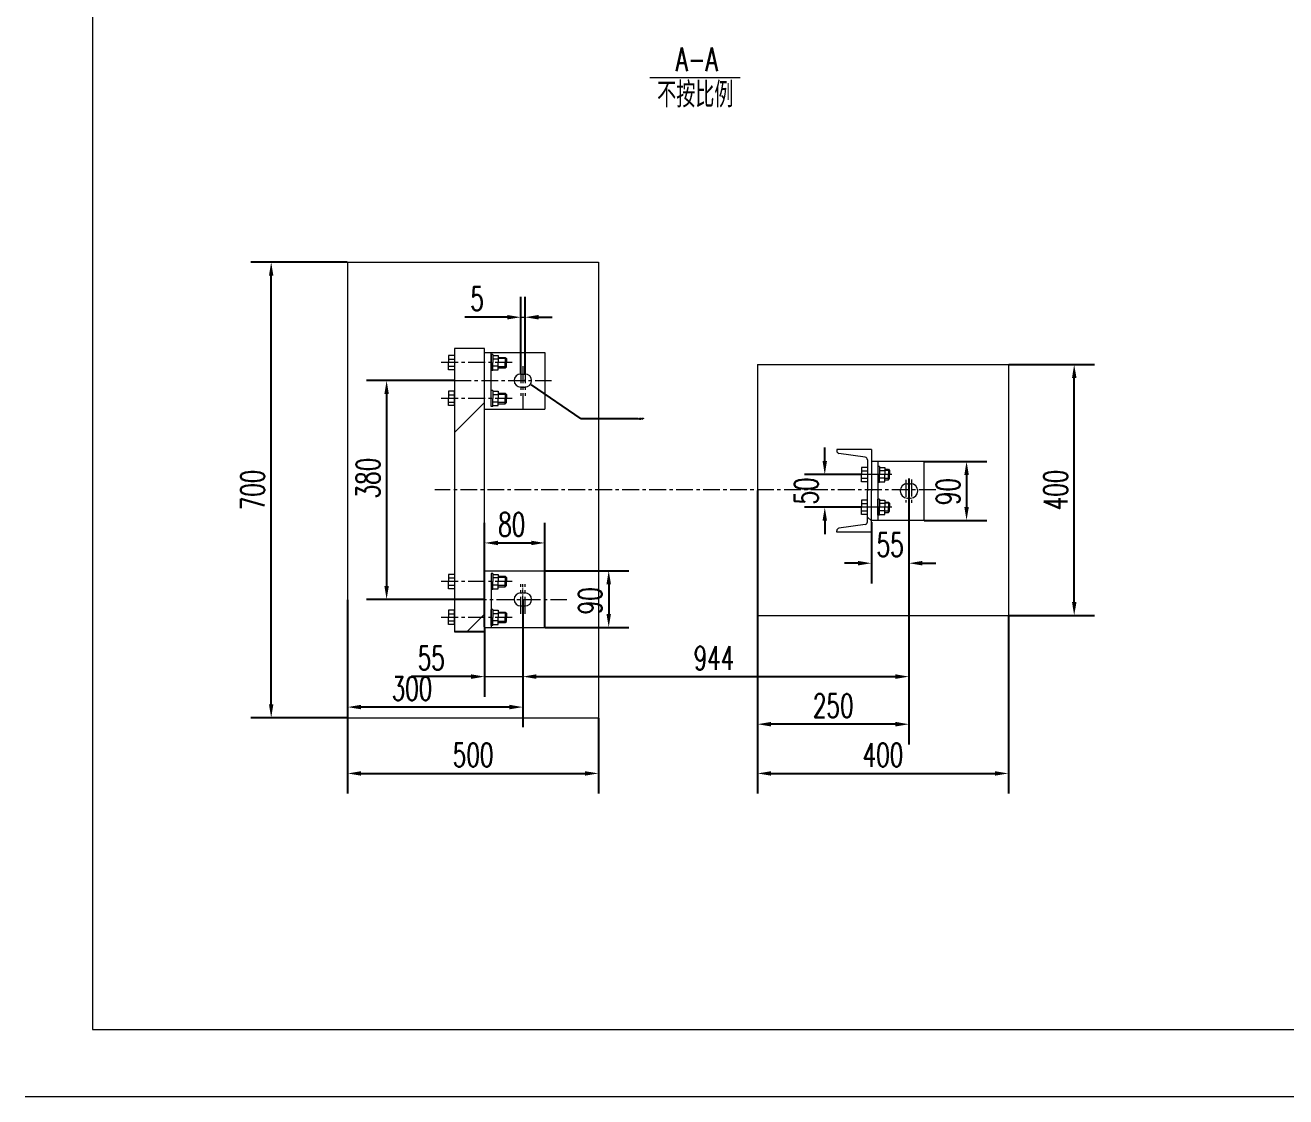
# Model space of a CAD drawing. Header units: millimetres. Extents: x 3251 to 3845, y 1091 to 1511.
# Drawn here: x 3250.9 to 3437.9, y 1090.8 to 1249.8 of the extents above; entities that cross this region are included whole.
import ezdxf

# ---------------------------------------------------------------- set-up
doc = ezdxf.new("R2010")
doc.units = ezdxf.units.MM
doc.linetypes.add('CENTER', pattern=[2, 1.25, -0.25, 0.25, -0.25])
doc.linetypes.add('CENTERX2', pattern=[4, 2.5, -0.5, 0.5, -0.5])
doc.layers.get('DEFPOINTS').update_dxf_attribs({"lineweight": 18})
for name, color, linetype, lineweight, true_color in [('1', 1, 'Continuous', 18, 0xff0000), ('2', 2, 'Continuous', 18, 0xffff00), ('3', 3, 'CENTERX2', 18, 0x00ff00)]:
    doc.layers.add(name, color=color, linetype=linetype, lineweight=lineweight, true_color=true_color)
doc.styles.add('HZ', font='txt.shx', dxfattribs={"width": 0.67, "bigfont": 'hztxt.shx'})
doc.styles.get("Standard").update_dxf_attribs({"font": 'arial.ttf'})
doc.styles.add('ZH', font='txt.shx', dxfattribs={"width": 0.75, "bigfont": 'hztxt.shx'})
doc.dimstyles.new('ISO-25', dxfattribs={"dimtxt": 2.5, "dimasz": 2.5, "dimexe": 1.25, "dimexo": 0.625, "dimtad": 1, "dimtxsty": 'Standard', "dimcen": 2.5, "dimadec": 0, "dimazin": 0, "dimtfac": 1, "dimtmove": 0, "dimatfit": 3, "dimfxl": 0, "dimarcsym": 0})
doc.dimstyles.get("Standard").update_dxf_attribs({"dimtxt": 0.18, "dimasz": 0.18, "dimexe": 0.18, "dimexo": 0.0625, "dimgap": 0.09, "dimtad": 0, "dimtih": 1, "dimtoh": 1, "dimdec": 4, "dimzin": 0, "dimdsep": 46, "dimtxsty": 'Standard', "dimcen": 0.09, "dimadec": 0, "dimazin": 0, "dimtfac": 1, "dimtdec": 4, "dimtofl": 0, "dimtmove": 0, "dimatfit": 3, "dimfxl": 0, "dimtolj": 1, "dimtzin": 0, "dimarcsym": 0})

# ---------------------------------------------------------------- blocks, each defined once
blk = doc.blocks.new('*D34')
at = {"layer": '2', "color": 0, "lineweight": -2, "ltscale": 0.5, "transparency": 16777216}
for p, q in [((3359.57, 1180.76), (3359.57, 1143.08)), ((3382.04, 1180.76), (3382.04, 1143.08)), ((3380.04, 1146.08), (3361.57, 1146.08))]:
    blk.add_line(p, q, dxfattribs=at)
at = {"layer": '2', "color": 0, "ltscale": 0.5, "transparency": 16777216}
for points in [[(3361.57, 1146.42), (3361.57, 1145.75), (3359.57, 1146.08)], [(3380.04, 1146.42), (3380.04, 1145.75), (3382.04, 1146.08)]]:
    blk.add_solid(points, dxfattribs=at)
at = {"layer": 'DEFPOINTS', "color": 0, "ltscale": 0.5, "transparency": 16777216}
for p in [(3359.57, 1180.82), (3382.04, 1180.82), (3359.57, 1146.08)]:
    blk.add_point(p, dxfattribs=at)
at = {"layer": '2', "color": 0, "ltscale": 0.5, "transparency": 16777216, "insert": (3370.8, 1148.83), "char_height": 3.5, "attachment_point": 5, "style": 'HZ'}
blk.add_mtext('\\A1;250', dxfattribs=at)
blk = doc.blocks.new('*D35')
at = {"layer": '2', "color": 0, "lineweight": -2, "ltscale": 0.5, "transparency": 16777216}
for p, q in [((3396.85, 1199.43), (3409.55, 1199.43)), ((3406.55, 1164.21), (3406.55, 1197.43)), ((3396.85, 1162.21), (3409.55, 1162.21))]:
    blk.add_line(p, q, dxfattribs=at)
at = {"layer": '2', "color": 0, "ltscale": 0.5, "transparency": 16777216}
for points in [[(3406.22, 1197.43), (3406.89, 1197.43), (3406.55, 1199.43)], [(3406.22, 1164.21), (3406.89, 1164.21), (3406.55, 1162.21)]]:
    blk.add_solid(points, dxfattribs=at)
at = {"layer": 'DEFPOINTS', "color": 0, "ltscale": 0.5, "transparency": 16777216}
for p in [(3396.79, 1199.43), (3406.55, 1199.43), (3396.79, 1162.21)]:
    blk.add_point(p, dxfattribs=at)
at = {"layer": '2', "color": 0, "ltscale": 0.5, "transparency": 16777216, "insert": (3403.8, 1180.82), "char_height": 3.5, "attachment_point": 5, "rotation": 90, "style": 'HZ'}
blk.add_mtext('\\A1;400', dxfattribs=at)
blk = doc.blocks.new('*D36')
at = {"layer": '2', "color": 0, "lineweight": -2, "ltscale": 0.5, "transparency": 16777216}
for p, q in [((3359.57, 1162.15), (3359.57, 1135.78)), ((3396.79, 1162.15), (3396.79, 1135.78)), ((3361.57, 1138.78), (3394.79, 1138.78))]:
    blk.add_line(p, q, dxfattribs=at)
at = {"layer": '2', "color": 0, "ltscale": 0.5, "transparency": 16777216}
for points in [[(3361.57, 1139.11), (3361.57, 1138.45), (3359.57, 1138.78)], [(3394.79, 1139.11), (3394.79, 1138.45), (3396.79, 1138.78)]]:
    blk.add_solid(points, dxfattribs=at)
at = {"layer": 'DEFPOINTS', "color": 0, "ltscale": 0.5, "transparency": 16777216}
for p in [(3359.57, 1162.21), (3396.79, 1162.21), (3396.79, 1138.78)]:
    blk.add_point(p, dxfattribs=at)
at = {"layer": '2', "color": 0, "ltscale": 0.5, "transparency": 16777216, "insert": (3378.18, 1141.53), "char_height": 3.5, "attachment_point": 5, "style": 'HZ'}
blk.add_mtext('\\A1;400', dxfattribs=at)
blk = doc.blocks.new('*D37')
at = {"layer": '2', "color": 0, "lineweight": -2, "ltscale": 0.5, "transparency": 16777216}
for p, q in [((3298.77, 1146.98), (3298.77, 1135.78)), ((3335.99, 1146.98), (3335.99, 1135.78)), ((3300.77, 1138.78), (3333.99, 1138.78))]:
    blk.add_line(p, q, dxfattribs=at)
at = {"layer": '2', "color": 0, "ltscale": 0.5, "transparency": 16777216}
for points in [[(3300.77, 1139.11), (3300.77, 1138.45), (3298.77, 1138.78)], [(3333.99, 1139.11), (3333.99, 1138.45), (3335.99, 1138.78)]]:
    blk.add_solid(points, dxfattribs=at)
at = {"layer": 'DEFPOINTS', "color": 0, "ltscale": 0.5, "transparency": 16777216}
for p in [(3298.77, 1147.04), (3335.99, 1147.04), (3335.99, 1138.78)]:
    blk.add_point(p, dxfattribs=at)
at = {"layer": '2', "color": 0, "ltscale": 0.5, "transparency": 16777216, "insert": (3317.38, 1141.53), "char_height": 3.5, "attachment_point": 5, "style": 'HZ'}
blk.add_mtext('\\A1;500', dxfattribs=at)
blk = doc.blocks.new('*D32')
at = {"layer": '2', "color": 0, "lineweight": -2, "ltscale": 0.5, "transparency": 16777216}
for p, q in [((3298.71, 1214.6), (3284.43, 1214.6)), ((3287.43, 1149.04), (3287.43, 1212.6)), ((3298.71, 1147.04), (3284.43, 1147.04))]:
    blk.add_line(p, q, dxfattribs=at)
at = {"layer": '2', "color": 0, "ltscale": 0.5, "transparency": 16777216}
for points in [[(3287.1, 1212.6), (3287.76, 1212.6), (3287.43, 1214.6)], [(3287.1, 1149.04), (3287.76, 1149.04), (3287.43, 1147.04)]]:
    blk.add_solid(points, dxfattribs=at)
at = {"layer": 'DEFPOINTS', "color": 0, "ltscale": 0.5, "transparency": 16777216}
for p in [(3287.43, 1214.6), (3298.77, 1214.6), (3298.77, 1147.04)]:
    blk.add_point(p, dxfattribs=at)
at = {"layer": '2', "color": 0, "ltscale": 0.5, "transparency": 16777216, "insert": (3284.68, 1180.82), "char_height": 3.5, "attachment_point": 5, "rotation": 90, "style": 'HZ'}
blk.add_mtext('\\A1;700', dxfattribs=at)
blk = doc.blocks.new('*D33')
at = {"layer": '2', "color": 0, "lineweight": -2, "ltscale": 0.5, "transparency": 16777216}
for p, q in [((3298.77, 1164.53), (3298.77, 1145.62)), ((3324.76, 1164.53), (3324.76, 1145.62)), ((3322.76, 1148.62), (3300.77, 1148.62))]:
    blk.add_line(p, q, dxfattribs=at)
at = {"layer": '2', "color": 0, "ltscale": 0.5, "transparency": 16777216}
for points in [[(3300.77, 1148.96), (3300.77, 1148.29), (3298.77, 1148.62)], [(3322.76, 1148.96), (3322.76, 1148.29), (3324.76, 1148.62)]]:
    blk.add_solid(points, dxfattribs=at)
at = {"layer": 'DEFPOINTS', "color": 0, "ltscale": 0.5, "transparency": 16777216}
for p in [(3298.77, 1164.59), (3324.76, 1164.59), (3298.77, 1148.62)]:
    blk.add_point(p, dxfattribs=at)
at = {"layer": '2', "color": 0, "ltscale": 0.5, "transparency": 16777216, "insert": (3308.32, 1151.37), "char_height": 3.5, "attachment_point": 5, "style": 'HZ'}
blk.add_mtext('\\A1;300', dxfattribs=at)
blk = doc.blocks.new('*D54')
at = {"layer": '2', "color": 0, "lineweight": -2, "ltscale": 0.5, "transparency": 16777216}
for p, q in [((3382.04, 1176.26), (3382.04, 1166.96)), ((3376.46, 1176.06), (3376.46, 1166.96)), ((3374.46, 1169.96), (3372.46, 1169.96)), ((3384.04, 1169.96), (3386.04, 1169.96))]:
    blk.add_line(p, q, dxfattribs=at)
at = {"layer": '2', "color": 0, "ltscale": 0.5, "transparency": 16777216}
for points in [[(3374.46, 1170.3), (3374.46, 1169.63), (3376.46, 1169.96)], [(3384.04, 1170.3), (3384.04, 1169.63), (3382.04, 1169.96)]]:
    blk.add_solid(points, dxfattribs=at)
at = {"layer": 'DEFPOINTS', "color": 0, "ltscale": 0.5, "transparency": 16777216}
for p in [(3382.04, 1176.32), (3376.46, 1176.12), (3382.04, 1169.96)]:
    blk.add_point(p, dxfattribs=at)
at = {"layer": '2', "color": 0, "ltscale": 0.5, "transparency": 16777216, "insert": (3379.25, 1172.71), "char_height": 3.5, "attachment_point": 5, "style": 'HZ'}
blk.add_mtext('\\A1;55', dxfattribs=at)
blk = doc.blocks.new('*D38')
at = {"layer": '2', "color": 0, "lineweight": -2, "ltscale": 0.5, "transparency": 16777216}
for p, q in [((3384.29, 1185.05), (3393.58, 1185.05)), ((3390.58, 1183.05), (3390.58, 1178.32)), ((3384.29, 1176.32), (3393.58, 1176.32))]:
    blk.add_line(p, q, dxfattribs=at)
at = {"layer": '2', "color": 0, "ltscale": 0.5, "transparency": 16777216}
for points in [[(3390.25, 1183.05), (3390.92, 1183.05), (3390.58, 1185.05)], [(3390.25, 1178.32), (3390.92, 1178.32), (3390.58, 1176.32)]]:
    blk.add_solid(points, dxfattribs=at)
at = {"layer": 'DEFPOINTS', "color": 0, "ltscale": 0.5, "transparency": 16777216}
for p in [(3384.22, 1185.05), (3384.22, 1176.32), (3390.58, 1176.32)]:
    blk.add_point(p, dxfattribs=at)
at = {"layer": '2', "color": 0, "ltscale": 0.5, "transparency": 16777216, "insert": (3387.83, 1180.59), "char_height": 3.5, "attachment_point": 5, "rotation": 90, "style": 'HZ'}
blk.add_mtext('\\A1;90', dxfattribs=at)
blk = doc.blocks.new('*D39')
at = {"layer": '2', "color": 0, "lineweight": -2, "ltscale": 0.5, "transparency": 16777216}
for p, q in [((3319.09, 1160.51), (3319.09, 1175.97)), ((3328, 1160.51), (3328, 1175.97)), ((3321.09, 1172.97), (3326, 1172.97))]:
    blk.add_line(p, q, dxfattribs=at)
at = {"layer": '2', "color": 0, "ltscale": 0.5, "transparency": 16777216}
for points in [[(3321.09, 1173.3), (3321.09, 1172.63), (3319.09, 1172.97)], [(3326, 1173.3), (3326, 1172.63), (3328, 1172.97)]]:
    blk.add_solid(points, dxfattribs=at)
at = {"layer": 'DEFPOINTS', "color": 0, "ltscale": 0.5, "transparency": 16777216}
for p in [(3328, 1172.97), (3319.09, 1160.45), (3328, 1160.45)]:
    blk.add_point(p, dxfattribs=at)
at = {"layer": '2', "color": 0, "ltscale": 0.5, "transparency": 16777216, "insert": (3323.11, 1175.72), "char_height": 3.5, "attachment_point": 5, "style": 'HZ'}
blk.add_mtext('\\A1;80', dxfattribs=at)
blk = doc.blocks.new('*D40')
at = {"layer": '2', "color": 0, "lineweight": -2, "ltscale": 0.5, "transparency": 16777216}
for p, q in [((3325, 1197.05), (3325.18, 1197.05)), ((3325.09, 1196.96), (3325.09, 1197.14)), ((3333.39, 1191.4), (3326.04, 1196.41)), ((3341.71, 1191.4), (3333.39, 1191.4))]:
    blk.add_line(p, q, dxfattribs=at)
at = {"layer": '2', "color": 0, "ltscale": 0.5, "transparency": 16777216}
blk.add_solid([(3326.05, 1196.43), (3326.02, 1196.38), (3325.89, 1196.51)], dxfattribs=at)
at = {"layer": 'DEFPOINTS', "color": 0, "ltscale": 0.5, "transparency": 16777216}
for p in [(3325.09, 1197.05), (3325.89, 1196.51)]:
    blk.add_point(p, dxfattribs=at)
at = {"layer": '2', "color": 0, "ltscale": 0.5, "transparency": 16777216, "insert": (3342.21, 1191.4), "char_height": 0.18, "attachment_point": 5, "style": 'HZ'}
blk.add_mtext('\\A1;3-22X27', dxfattribs=at)
blk = doc.blocks.new('*D41')
at = {"layer": '2', "color": 0, "lineweight": -2, "ltscale": 0.5, "transparency": 16777216}
for p, q in [((3324.44, 1198.09), (3324.44, 1209.45)), ((3325.09, 1198.09), (3325.09, 1209.45)), ((3322.44, 1206.45), (3316.18, 1206.45)), ((3327.09, 1206.45), (3329.09, 1206.45))]:
    blk.add_line(p, q, dxfattribs=at)
at = {"layer": '2', "color": 0, "ltscale": 0.5, "transparency": 16777216}
for points in [[(3322.44, 1206.78), (3322.44, 1206.11), (3324.44, 1206.45)], [(3327.09, 1206.78), (3327.09, 1206.11), (3325.09, 1206.45)]]:
    blk.add_solid(points, dxfattribs=at)
at = {"layer": 'DEFPOINTS', "color": 0, "ltscale": 0.5, "transparency": 16777216}
for p in [(3325.09, 1206.45), (3324.44, 1198.02), (3325.09, 1198.02)]:
    blk.add_point(p, dxfattribs=at)
at = {"layer": '2', "color": 0, "ltscale": 0.5, "transparency": 16777216, "insert": (3317.97, 1209.2), "char_height": 3.5, "attachment_point": 5, "style": 'HZ'}
blk.add_mtext('\\A1;5', dxfattribs=at)
blk = doc.blocks.new('*D42')
at = {"layer": '2', "color": 0, "lineweight": -2, "ltscale": 0.5, "transparency": 16777216}
for p, q in [((3319.09, 1160.36), (3319.09, 1150.14)), ((3324.76, 1160.29), (3324.76, 1150.14)), ((3317.09, 1153.14), (3308.22, 1153.14)), ((3326.76, 1153.14), (3328.76, 1153.14))]:
    blk.add_line(p, q, dxfattribs=at)
at = {"layer": '2', "color": 0, "ltscale": 0.5, "transparency": 16777216}
for points in [[(3317.09, 1153.48), (3317.09, 1152.81), (3319.09, 1153.14)], [(3326.76, 1153.48), (3326.76, 1152.81), (3324.76, 1153.14)]]:
    blk.add_solid(points, dxfattribs=at)
at = {"layer": 'DEFPOINTS', "color": 0, "ltscale": 0.5, "transparency": 16777216}
for p in [(3319.09, 1160.42), (3324.76, 1160.36), (3319.09, 1153.14)]:
    blk.add_point(p, dxfattribs=at)
at = {"layer": '2', "color": 0, "ltscale": 0.5, "transparency": 16777216, "insert": (3311.17, 1155.89), "char_height": 3.5, "attachment_point": 5, "style": 'HZ'}
blk.add_mtext('\\A1;55', dxfattribs=at)
blk = doc.blocks.new('*D43')
at = {"layer": '2', "color": 0, "lineweight": -2, "ltscale": 0.5, "transparency": 16777216}
for p, q in [((3382.04, 1182.54), (3382.04, 1150.14)), ((3324.76, 1160.38), (3324.76, 1150.14)), ((3326.76, 1153.14), (3380.04, 1153.14))]:
    blk.add_line(p, q, dxfattribs=at)
at = {"layer": '2', "color": 0, "ltscale": 0.5, "transparency": 16777216}
for points in [[(3326.76, 1153.48), (3326.76, 1152.81), (3324.76, 1153.14)], [(3380.04, 1153.48), (3380.04, 1152.81), (3382.04, 1153.14)]]:
    blk.add_solid(points, dxfattribs=at)
at = {"layer": 'DEFPOINTS', "color": 0, "ltscale": 0.5, "transparency": 16777216}
for p in [(3382.04, 1182.61), (3324.76, 1160.45), (3382.04, 1153.14)]:
    blk.add_point(p, dxfattribs=at)
at = {"layer": '2', "color": 0, "ltscale": 0.5, "transparency": 16777216, "insert": (3353.11, 1155.89), "char_height": 3.5, "attachment_point": 5, "style": 'HZ'}
blk.add_mtext('\\A1;944', dxfattribs=at)
blk = doc.blocks.new('*D44')
at = {"layer": '2', "color": 0, "lineweight": -2, "ltscale": 0.5, "transparency": 16777216}
for p, q in [((3314.54, 1197.05), (3301.55, 1197.05)), ((3304.55, 1195.05), (3304.55, 1166.59)), ((3319.02, 1164.59), (3301.55, 1164.59))]:
    blk.add_line(p, q, dxfattribs=at)
at = {"layer": '2', "color": 0, "ltscale": 0.5, "transparency": 16777216}
for points in [[(3304.22, 1195.05), (3304.88, 1195.05), (3304.55, 1197.05)], [(3304.22, 1166.59), (3304.88, 1166.59), (3304.55, 1164.59)]]:
    blk.add_solid(points, dxfattribs=at)
at = {"layer": 'DEFPOINTS', "color": 0, "ltscale": 0.5, "transparency": 16777216}
for p in [(3314.61, 1197.05), (3304.55, 1164.59), (3319.09, 1164.59)]:
    blk.add_point(p, dxfattribs=at)
at = {"layer": '2', "color": 0, "ltscale": 0.5, "transparency": 16777216, "insert": (3301.8, 1182.58), "char_height": 3.5, "attachment_point": 5, "rotation": 90, "style": 'HZ'}
blk.add_mtext('\\A1;380', dxfattribs=at)
blk = doc.blocks.new('*D45')
at = {"layer": '2', "color": 0, "lineweight": -2, "ltscale": 0.5, "transparency": 16777216}
for p, q in [((3328.06, 1168.85), (3340.5, 1168.85)), ((3337.5, 1166.85), (3337.5, 1162.45)), ((3328.06, 1160.45), (3340.5, 1160.45))]:
    blk.add_line(p, q, dxfattribs=at)
at = {"layer": '2', "color": 0, "ltscale": 0.5, "transparency": 16777216}
for points in [[(3337.17, 1166.85), (3337.83, 1166.85), (3337.5, 1168.85)], [(3337.17, 1162.45), (3337.83, 1162.45), (3337.5, 1160.45)]]:
    blk.add_solid(points, dxfattribs=at)
at = {"layer": 'DEFPOINTS', "color": 0, "ltscale": 0.5, "transparency": 16777216}
for p in [(3328, 1168.85), (3328, 1160.45), (3337.5, 1160.45)]:
    blk.add_point(p, dxfattribs=at)
at = {"layer": '2', "color": 0, "ltscale": 0.5, "transparency": 16777216, "insert": (3334.75, 1164.38), "char_height": 3.5, "attachment_point": 5, "rotation": 90, "style": 'HZ'}
blk.add_mtext('\\A1;90', dxfattribs=at)
blk = doc.blocks.new('*D46')
at = {"layer": '2', "color": 0, "lineweight": -2, "ltscale": 0.5, "transparency": 16777216}
for p, q in [((3369.55, 1185.11), (3369.55, 1187.11)), ((3374.94, 1183.11), (3366.55, 1183.11)), ((3374.94, 1178.26), (3366.55, 1178.26)), ((3369.55, 1176.26), (3369.55, 1174.26))]:
    blk.add_line(p, q, dxfattribs=at)
at = {"layer": '2', "color": 0, "ltscale": 0.5, "transparency": 16777216}
for points in [[(3369.22, 1185.11), (3369.88, 1185.11), (3369.55, 1183.11)], [(3369.22, 1176.26), (3369.88, 1176.26), (3369.55, 1178.26)]]:
    blk.add_solid(points, dxfattribs=at)
at = {"layer": 'DEFPOINTS', "color": 0, "ltscale": 0.5, "transparency": 16777216}
for p in [(3375.01, 1183.11), (3369.55, 1178.26), (3375.01, 1178.26)]:
    blk.add_point(p, dxfattribs=at)
at = {"layer": '2', "color": 0, "ltscale": 0.5, "transparency": 16777216, "insert": (3366.8, 1180.69), "char_height": 3.5, "attachment_point": 5, "rotation": 90, "style": 'HZ'}
blk.add_mtext('\\A1;50', dxfattribs=at)

msp = doc.modelspace()

# ---------------------------------------------------------------- hatches: boundary and pattern name
at = {"layer": '2'}
h = msp.add_hatch(dxfattribs=at)
h.set_pattern_fill('ANSI31', color=256, scale=7, style=0)
h.set_pattern_definition([(45, (3128.39, 657.376), (-15.71545, 15.71545), [])])
h.paths.add_polyline_path([(3314.60622, 1180.82005), (3319.08628, 1180.82005), (3319.08628, 1194.39735), (3318.91724, 1194.39735), (3314.60622, 1194.39735), (3314.60622, 1193.32964)], flags=0)
h.paths.add_polyline_path([(3319.08628, 1194.39735), (3319.08628, 1197.05327), (3314.60622, 1197.05327), (3314.60622, 1194.39735)], flags=0)
h.paths.add_polyline_path([(3314.60622, 1199.71081), (3314.60622, 1198.6431), (3314.60622, 1197.05327), (3319.08628, 1197.05327), (3319.08628, 1199.71081)], flags=0)
h.paths.add_polyline_path([(3314.60622, 1201.82488), (3314.60622, 1199.71081), (3319.08628, 1199.71081), (3319.08628, 1201.82488)], flags=0)
h.paths.add_polyline_path([(3319.08628, 1180.82005), (3314.60622, 1180.82005), (3314.60622, 1167.24274), (3319.08628, 1167.24274)], flags=0)
h.paths.add_polyline_path([(3314.60622, 1167.24274), (3314.60622, 1166.17504), (3314.60622, 1161.92928), (3319.08628, 1161.92928), (3319.08628, 1167.24274)], flags=0)
h.paths.add_polyline_path([(3319.08628, 1159.81522), (3319.08628, 1161.92928), (3318.91724, 1161.92928), (3314.60622, 1161.92928), (3314.60622, 1160.86158), (3314.60622, 1159.81522)], flags=0)
at = {"layer": '2', "ltscale": 0.25}
h = msp.add_hatch(dxfattribs=at)
h.set_pattern_fill('ANSI31', color=256, scale=2.8, angle=270, style=0)
h.set_pattern_definition([(315, (3128.39, 657.376), (6.28618, 6.28618), [])])
edge = h.paths.add_edge_path(flags=0)
edge.add_arc((3375.49106, 1185.28964), 0.38808, 0, 81.8608454, ccw=False)
edge.add_line((3375.87914, 1185.28964), (3375.87914, 1183.1116))
edge.add_line((3375.87914, 1183.1116), (3376.46126, 1183.1116))
edge.add_line((3376.46126, 1183.1116), (3376.46126, 1186.81049))
edge.add_line((3376.46126, 1186.81049), (3371.3192, 1186.81049))
edge.add_line((3371.3192, 1186.81049), (3371.3192, 1186.61484))
edge.add_arc((3371.70728, 1186.61484), 0.38808, 180, 261.8608454)
edge.add_line((3371.65233, 1186.23067), (3375.546, 1185.67381))
h.paths.add_polyline_path([(3376.46126, 1180.6861), (3376.46126, 1183.1116), (3375.87914, 1183.1116), (3375.87914, 1182.04389), (3375.87914, 1180.6861)], flags=0)
h.paths.add_polyline_path([(3376.46126, 1178.2606), (3376.46126, 1180.6861), (3375.87914, 1180.6861), (3375.87914, 1178.2606)], flags=0)
edge = h.paths.add_edge_path(flags=0)
edge.add_line((3376.46126, 1174.56171), (3376.46126, 1178.2606))
edge.add_line((3376.46126, 1178.2606), (3375.87914, 1178.2606))
edge.add_line((3375.87914, 1178.2606), (3375.87914, 1177.19289))
edge.add_line((3375.87914, 1177.19289), (3375.87914, 1176.08256))
edge.add_arc((3375.49106, 1176.08256), 0.38808, 278.1391546, 360, ccw=False)
edge.add_line((3375.546, 1175.69839), (3371.65233, 1175.14152))
edge.add_arc((3371.70728, 1174.75735), 0.38808, 98.1391543, 179.9999997)
edge.add_line((3371.3192, 1174.75735), (3371.3192, 1174.56171))
edge.add_line((3371.3192, 1174.56171), (3376.46126, 1174.56171))

# ---------------------------------------------------------------- linework, layer by layer
at = {"layer": '1'}
for p, q in [((3260.94153, 1500.8201), (3260.94153, 1100.8201)), ((3260.94153, 1100.8201), (3819.94153, 1100.8201))]:
    msp.add_line(p, q, dxfattribs=at)
at = {"layer": '1', "lineweight": 0}
for p, q in [((3298.76865, 1214.59993), (3335.99178, 1214.59993)), ((3298.76865, 1214.59993), (3298.76865, 1147.04016)), ((3335.99178, 1214.59993), (3335.99178, 1147.04016)), ((3359.56528, 1199.43161), (3396.78841, 1199.43161)), ((3359.56528, 1199.43161), (3359.56528, 1162.20848)), ((3396.78841, 1199.43161), (3396.78841, 1162.20848)), ((3359.56528, 1162.20848), (3396.78841, 1162.20848)), ((3298.76865, 1147.04016), (3335.99178, 1147.04016))]:
    msp.add_line(p, q, dxfattribs=at)
at = {"layer": '1', "ltscale": 0.25}
for p, q in [((3314.60622, 1200.77851), (3313.73241, 1200.77851)), ((3313.73241, 1200.77851), (3313.73241, 1199.71081)), ((3319.08628, 1201.82488), (3314.60622, 1201.82488)), ((3314.60622, 1201.82488), (3314.60622, 1159.79905)), ((3314.60622, 1200.77851), (3314.60622, 1198.6431)), ((3319.08628, 1159.79905), (3319.08628, 1201.82488)), ((3319.08628, 1201.19425), (3327.99886, 1201.19425)), ((3320.05648, 1193.43265), (3320.05648, 1201.19425)), ((3320.28579, 1200.89591), (3320.05648, 1200.89591)), ((3320.05648, 1200.89591), (3320.05648, 1198.52571)), ((3320.28579, 1200.89591), (3320.28579, 1199.71081)), ((3320.28579, 1200.77851), (3321.09382, 1200.77851)), ((3321.09382, 1200.77851), (3321.09382, 1199.71081)), ((3327.99886, 1201.19425), (3327.99886, 1192.78585)), ((3313.73241, 1200.24466), (3314.60622, 1200.24466)), ((3313.73241, 1198.6431), (3313.73241, 1199.71081)), ((3313.73241, 1199.17696), (3314.60622, 1199.17696)), ((3314.60622, 1198.6431), (3313.73241, 1198.6431)), ((3321.09382, 1200.24466), (3320.28579, 1200.24466)), ((3320.28579, 1198.52571), (3320.28579, 1199.71081)), ((3321.09382, 1199.17696), (3320.28579, 1199.17696)), ((3320.28579, 1198.6431), (3321.09382, 1198.6431)), ((3321.09382, 1200.486), (3322.15207, 1200.486)), ((3321.09382, 1198.6431), (3321.09382, 1199.71081)), ((3321.09382, 1198.6431), (3321.09382, 1199.71081)), ((3321.09382, 1198.93562), (3322.15207, 1198.93562)), ((3322.15207, 1200.486), (3322.33131, 1200.31434)), ((3322.15207, 1200.486), (3322.15207, 1199.71081)), ((3322.15207, 1198.93562), (3322.15207, 1199.71081)), ((3322.15207, 1198.93562), (3322.33131, 1199.10728)), ((3322.33131, 1200.31434), (3322.33131, 1199.71081)), ((3322.33131, 1199.10728), (3322.33131, 1199.71081)), ((3320.28579, 1198.52571), (3320.05648, 1198.52571)), ((3324.44017, 1198.02428), (3325.08697, 1198.02428)), ((3314.60622, 1195.46505), (3313.73241, 1195.46505)), ((3313.73241, 1195.46505), (3313.73241, 1194.39735)), ((3313.73241, 1194.9312), (3314.60622, 1194.9312)), ((3314.60622, 1193.32964), (3314.60622, 1195.46505)), ((3320.05648, 1193.21225), (3320.05648, 1195.58245)), ((3320.28579, 1195.58245), (3320.05648, 1195.58245)), ((3320.28579, 1195.58245), (3320.28579, 1194.39735)), ((3320.28579, 1195.46505), (3321.09382, 1195.46505)), ((3321.09382, 1194.9312), (3320.28579, 1194.9312)), ((3321.09382, 1195.46505), (3321.09382, 1194.39735)), ((3321.09382, 1195.46505), (3321.09382, 1194.39735)), ((3321.09382, 1195.17254), (3322.15207, 1195.17254)), ((3322.15207, 1195.17254), (3322.15207, 1194.39735)), ((3322.15207, 1195.17254), (3322.33131, 1195.00088)), ((3322.33131, 1195.00088), (3322.33131, 1194.39735)), ((3324.44017, 1196.08388), (3325.08697, 1196.08388)), ((3313.73241, 1193.32964), (3313.73241, 1194.39735)), ((3313.73241, 1193.8635), (3314.60622, 1193.8635)), ((3314.60622, 1193.32964), (3313.73241, 1193.32964)), ((3320.28579, 1193.21225), (3320.05648, 1193.21225)), ((3320.28579, 1193.21225), (3320.28579, 1194.39735)), ((3321.09382, 1193.8635), (3320.28579, 1193.8635)), ((3320.28579, 1193.32964), (3321.09382, 1193.32964)), ((3321.09382, 1193.32964), (3321.09382, 1194.39735)), ((3321.09382, 1193.62216), (3322.15207, 1193.62216)), ((3322.15207, 1193.62216), (3322.15207, 1194.39735)), ((3322.15207, 1193.62216), (3322.33131, 1193.79382)), ((3322.33131, 1193.79382), (3322.33131, 1194.39735)), ((3319.08628, 1192.78585), (3327.99886, 1192.78585)), ((3376.46126, 1186.81049), (3371.3192, 1186.81049)), ((3371.3192, 1186.81049), (3371.3192, 1186.61484)), ((3375.546, 1185.67381), (3371.65233, 1186.23067)), ((3376.46126, 1186.81049), (3376.46126, 1180.6861)), ((3375.00533, 1184.1793), (3375.00533, 1183.1116)), ((3375.87914, 1184.1793), (3375.00533, 1184.1793)), ((3375.87914, 1185.28964), (3375.87914, 1180.6861)), ((3375.87914, 1184.1793), (3375.87914, 1182.04389)), ((3384.22286, 1185.052), (3376.46126, 1185.052)), ((3377.43146, 1185.052), (3377.43146, 1176.3202)), ((3377.43146, 1184.2967), (3377.43146, 1181.9265)), ((3377.66076, 1184.2967), (3377.43146, 1184.2967)), ((3377.66076, 1184.2967), (3377.66076, 1183.1116)), ((3377.66076, 1184.1793), (3378.4688, 1184.1793)), ((3378.4688, 1184.1793), (3378.4688, 1183.1116)), ((3378.4688, 1183.88679), (3378.99396, 1183.88679)), ((3378.99396, 1183.88679), (3378.99396, 1183.1116)), ((3378.99396, 1183.88679), (3379.17321, 1183.71513)), ((3379.17321, 1183.71513), (3379.17321, 1183.1116)), ((3384.22286, 1185.052), (3384.22286, 1176.3202)), ((3375.00533, 1183.64545), (3375.87914, 1183.64545)), ((3375.00533, 1182.04389), (3375.00533, 1183.1116)), ((3375.00533, 1182.57775), (3375.87914, 1182.57775)), ((3375.87914, 1182.04389), (3375.00533, 1182.04389)), ((3377.66076, 1181.9265), (3377.43146, 1181.9265)), ((3378.4688, 1183.64545), (3377.66076, 1183.64545)), ((3377.66076, 1181.9265), (3377.66076, 1183.1116)), ((3378.4688, 1182.57775), (3377.66076, 1182.57775)), ((3377.66076, 1182.04389), (3378.4688, 1182.04389)), ((3378.4688, 1182.04389), (3378.4688, 1183.1116)), ((3378.4688, 1182.04389), (3378.4688, 1183.1116)), ((3378.4688, 1182.33641), (3378.99396, 1182.33641)), ((3378.99396, 1182.33641), (3378.99396, 1183.1116)), ((3378.99396, 1182.33641), (3379.17321, 1182.50807)), ((3379.17321, 1182.50807), (3379.17321, 1183.1116)), ((3375.87914, 1176.08256), (3375.87914, 1180.6861)), ((3376.46126, 1174.56171), (3376.46126, 1180.6861)), ((3375.00533, 1179.3283), (3375.00533, 1178.2606)), ((3375.87914, 1179.3283), (3375.00533, 1179.3283)), ((3375.00533, 1178.79445), (3375.87914, 1178.79445)), ((3375.00533, 1177.19289), (3375.00533, 1178.2606)), ((3375.87914, 1177.19289), (3375.87914, 1179.3283)), ((3377.43146, 1177.0755), (3377.43146, 1179.4457)), ((3377.66076, 1179.4457), (3377.43146, 1179.4457)), ((3377.66076, 1179.4457), (3377.66076, 1178.2606)), ((3377.66076, 1179.3283), (3378.4688, 1179.3283)), ((3378.4688, 1178.79445), (3377.66076, 1178.79445)), ((3377.66076, 1177.0755), (3377.66076, 1178.2606)), ((3378.4688, 1179.3283), (3378.4688, 1178.2606)), ((3378.4688, 1179.3283), (3378.4688, 1178.2606)), ((3378.4688, 1179.03579), (3378.99396, 1179.03579)), ((3378.4688, 1177.19289), (3378.4688, 1178.2606)), ((3378.99396, 1179.03579), (3378.99396, 1178.2606)), ((3378.99396, 1179.03579), (3379.17321, 1178.86413)), ((3378.99396, 1177.48541), (3378.99396, 1178.2606)), ((3379.17321, 1178.86413), (3379.17321, 1178.2606)), ((3379.17321, 1177.65707), (3379.17321, 1178.2606)), ((3375.00533, 1177.72675), (3375.87914, 1177.72675)), ((3375.87914, 1177.19289), (3375.00533, 1177.19289)), ((3384.22286, 1176.3202), (3376.46126, 1176.3202)), ((3377.66076, 1177.0755), (3377.43146, 1177.0755)), ((3378.4688, 1177.72675), (3377.66076, 1177.72675)), ((3377.66076, 1177.19289), (3378.4688, 1177.19289)), ((3378.4688, 1177.48541), (3378.99396, 1177.48541)), ((3378.99396, 1177.48541), (3379.17321, 1177.65707)), ((3371.3192, 1174.56171), (3371.3192, 1174.75735)), ((3376.46126, 1174.56171), (3371.3192, 1174.56171)), ((3375.546, 1175.69839), (3371.65233, 1175.14152)), ((3319.08628, 1168.85425), (3327.99886, 1168.85425)), ((3327.99886, 1160.44585), (3327.99886, 1168.85425)), ((3313.73241, 1168.31045), (3313.73241, 1167.24274)), ((3314.60622, 1168.31045), (3313.73241, 1168.31045)), ((3313.73241, 1167.7766), (3314.60622, 1167.7766)), ((3313.73241, 1166.17504), (3313.73241, 1167.24274)), ((3314.60622, 1168.31045), (3314.60622, 1166.17504)), ((3320.28579, 1168.42784), (3320.05648, 1168.42784)), ((3320.05648, 1168.42784), (3320.05648, 1166.05764)), ((3320.05648, 1168.20745), (3320.05648, 1160.44585)), ((3320.28579, 1168.42784), (3320.28579, 1167.24274)), ((3320.28579, 1168.31045), (3321.09382, 1168.31045)), ((3321.09382, 1167.7766), (3320.28579, 1167.7766)), ((3320.28579, 1166.05764), (3320.28579, 1167.24274)), ((3321.09382, 1168.31045), (3321.09382, 1167.24274)), ((3321.09382, 1168.01793), (3322.15207, 1168.01793)), ((3321.09382, 1166.17504), (3321.09382, 1167.24274)), ((3321.09382, 1166.17504), (3321.09382, 1167.24274)), ((3322.15207, 1168.01793), (3322.33131, 1167.84627)), ((3322.15207, 1168.01793), (3322.15207, 1167.24274)), ((3322.15207, 1166.46755), (3322.15207, 1167.24274)), ((3322.33131, 1167.84627), (3322.33131, 1167.24274)), ((3322.33131, 1166.63921), (3322.33131, 1167.24274)), ((3313.73241, 1166.70889), (3314.60622, 1166.70889)), ((3314.60622, 1166.17504), (3313.73241, 1166.17504)), ((3320.28579, 1166.05764), (3320.05648, 1166.05764)), ((3321.09382, 1166.70889), (3320.28579, 1166.70889)), ((3320.28579, 1166.17504), (3321.09382, 1166.17504)), ((3321.09382, 1166.46755), (3322.15207, 1166.46755)), ((3322.15207, 1166.46755), (3322.33131, 1166.63921)), ((3324.44017, 1165.55621), (3325.08697, 1165.55621)), ((3320.05648, 1160.74418), (3320.05648, 1163.11438)), ((3320.28579, 1163.11438), (3320.05648, 1163.11438)), ((3320.28579, 1163.11438), (3320.28579, 1161.92928)), ((3324.44017, 1163.61581), (3325.08697, 1163.61581)), ((3313.73241, 1162.99699), (3313.73241, 1161.92928)), ((3314.60622, 1162.99699), (3313.73241, 1162.99699)), ((3313.73241, 1162.46313), (3314.60622, 1162.46313)), ((3313.73241, 1160.86158), (3313.73241, 1161.92928)), ((3313.73241, 1161.39543), (3314.60622, 1161.39543)), ((3314.60622, 1160.86158), (3314.60622, 1162.99699)), ((3320.28579, 1162.99699), (3321.09382, 1162.99699)), ((3321.09382, 1162.46313), (3320.28579, 1162.46313)), ((3320.28579, 1160.74418), (3320.28579, 1161.92928)), ((3321.09382, 1161.39543), (3320.28579, 1161.39543)), ((3321.09382, 1162.99699), (3321.09382, 1161.92928)), ((3321.09382, 1162.99699), (3321.09382, 1161.92928)), ((3321.09382, 1162.70447), (3322.15207, 1162.70447)), ((3321.09382, 1160.86158), (3321.09382, 1161.92928)), ((3322.15207, 1162.70447), (3322.15207, 1161.92928)), ((3322.15207, 1162.70447), (3322.33131, 1162.53281)), ((3322.15207, 1161.15409), (3322.15207, 1161.92928)), ((3322.15207, 1161.15409), (3322.33131, 1161.32575)), ((3322.33131, 1162.53281), (3322.33131, 1161.92928)), ((3322.33131, 1161.32575), (3322.33131, 1161.92928)), ((3314.60622, 1160.86158), (3313.73241, 1160.86158)), ((3319.08628, 1159.81522), (3314.60622, 1159.81522)), ((3314.60622, 1159.79905), (3319.08628, 1159.79905)), ((3319.08628, 1160.44585), (3327.99886, 1160.44585)), ((3320.28579, 1160.74418), (3320.05648, 1160.74418)), ((3320.28579, 1160.86158), (3321.09382, 1160.86158)), ((3321.09382, 1161.15409), (3322.15207, 1161.15409))]:
    msp.add_line(p, q, dxfattribs=at)
at = {"layer": '1', "ltscale": 200}
for p, q in [((3381.79736, 1181.75332), (3382.28246, 1181.75332)), ((3381.79736, 1179.61888), (3382.28246, 1179.61888))]:
    msp.add_line(p, q, dxfattribs=at)
at = {"layer": '1', "ltscale": 0.25}
for centre, radius, start, end in [((3324.44017, 1197.05408), 0.9702, 90, 270), ((3325.08697, 1197.05408), 0.9702, 270, 90), ((3371.70728, 1186.61484), 0.38808, 180, 261.8608461), ((3375.49106, 1185.28964), 0.38808, 0, 81.8608461), ((3371.70728, 1174.75735), 0.38808, 98.1391539, 180), ((3375.49106, 1176.08256), 0.38808, 278.1391539, 360), ((3324.44017, 1164.58601), 0.9702, 90, 270), ((3325.08697, 1164.58601), 0.9702, 270, 90)]:
    msp.add_arc(centre, radius, start, end, dxfattribs=at)
at = {"layer": '1', "ltscale": 200}
for centre, start, end in [((3381.79736, 1180.6861), 90, 270), ((3382.28246, 1180.6861), 270, 90)]:
    msp.add_arc(centre, 1.06722, start, end, dxfattribs=at)
at = {"layer": '2'}
for p, q in [((3343.58415, 1241.98214), (3357.00113, 1241.98214)), ((3319.08628, 1153.14468), (3324.76357, 1153.14468)), ((3844.94153, 1090.8201), (3250.94153, 1090.8201))]:
    msp.add_line(p, q, dxfattribs=at)
at = {"layer": '2', "ltscale": 0.5}
msp.add_line((3324.44017, 1206.44635), (3325.08697, 1206.44635), dxfattribs=at)
at = {"layer": '2', "ltscale": 0.25}
for p, q in [((3322.33131, 1200.31434), (3321.09382, 1200.31434)), ((3322.33131, 1199.10728), (3321.09382, 1199.10728)), ((3322.33131, 1195.00088), (3321.09382, 1195.00088)), ((3322.33131, 1193.79382), (3321.09382, 1193.79382)), ((3379.17321, 1183.71513), (3378.4688, 1183.71513)), ((3379.17321, 1182.50807), (3378.4688, 1182.50807)), ((3379.17321, 1178.86413), (3378.4688, 1178.86413)), ((3379.17321, 1177.65707), (3378.4688, 1177.65707)), ((3322.33131, 1167.84627), (3321.09382, 1167.84627)), ((3322.33131, 1166.63921), (3321.09382, 1166.63921)), ((3322.33131, 1162.53281), (3321.09382, 1162.53281)), ((3322.33131, 1161.32575), (3321.09382, 1161.32575))]:
    msp.add_line(p, q, dxfattribs=at)
at = {"layer": '2', "color": 3, "linetype": 'CENTER', "ltscale": 0.25}
for p, q in [((3378.4712, 1183.1116), (3374.55355, 1183.1116)), ((3378.4712, 1178.2606), (3374.55355, 1178.2606)), ((3378.4712, 1178.2606), (3374.55355, 1178.2606))]:
    msp.add_line(p, q, dxfattribs=at)
at = {"layer": '2', "color": 3, "linetype": 'CENTER', "ltscale": 200}
msp.add_line((3382.03991, 1182.13238), (3382.03991, 1178.9263), dxfattribs=at)
at = {"layer": '3'}
for p, q in [((3323.16266, 1199.71081), (3312.55265, 1199.71081)), ((3324.44017, 1199.16944), (3324.44017, 1194.78801)), ((3324.76357, 1199.16944), (3324.76357, 1192.78585)), ((3325.08697, 1199.16944), (3325.08697, 1194.78801)), ((3314.60622, 1197.05327), (3329.00658, 1197.05327)), ((3323.16266, 1194.39735), (3312.55265, 1194.39735)), ((3379.50322, 1183.1116), (3374.57888, 1183.1116)), ((3381.55481, 1182.32022), (3381.55481, 1178.97624)), ((3382.43556, 1182.37202), (3382.43556, 1178.9263)), ((3386.00156, 1180.82005), (3311.72602, 1180.82005)), ((3379.50322, 1178.2606), (3374.57888, 1178.2606)), ((3323.16266, 1167.24274), (3312.55265, 1167.24274)), ((3324.44017, 1162.47065), (3324.44017, 1166.85208)), ((3325.08697, 1162.47065), (3325.08697, 1166.85208)), ((3316.87239, 1164.59432), (3331.27275, 1164.59432)), ((3323.16266, 1161.92928), (3312.55265, 1161.92928))]:
    msp.add_line(p, q, dxfattribs=at)
at = {"layer": '3', "ltscale": 200}
for p, q in [((3378.76083, 1183.1116), (3374.57888, 1183.1116)), ((3378.76083, 1178.2606), (3374.57888, 1178.2606))]:
    msp.add_line(p, q, dxfattribs=at)
at = {"layer": '3', "ltscale": 0.25}
msp.add_line((3324.76357, 1160.44585), (3324.76357, 1166.85208), dxfattribs=at)

# ---------------------------------------------------------------- texts
at = {"color": 2, "insert": (3347.45149, 1246.46552), "char_height": 3.5, "width": 32.08114, "attachment_point": 1, "style": 'HZ'}
msp.add_mtext('\\T1;A-A', dxfattribs=at)
at = {"layer": '2', "linetype": 'Continuous', "insert": (3344.68044, 1237.54589), "char_height": 3.773952, "width": 17.0535456, "attachment_point": 7, "style": 'ZH'}
msp.add_mtext('\\T1;不按比例', dxfattribs=at)

# ---------------------------------------------------------------- dimensions: what is measured, and where the dimension line sits
at = {"layer": '2', "ltscale": 0.5}
for base, p1, p2, angle, text, picture, middle in [((3287.43021, 1214.59993), (3298.76865, 1147.04016), (3298.76865, 1214.59993), 90, '700', '*D32', (3284.68021, 1180.82005)), ((3406.55488, 1199.43161), (3396.78841, 1162.20848), (3396.78841, 1199.43161), 90, '400', '*D35', (3403.80488, 1180.82005)), ((3359.56528, 1146.0819), (3382.03991, 1180.82005), (3359.56528, 1180.82005), 180, '250', '*D34', (3370.80259, 1148.8319))]:
    dim = msp.add_linear_dim(base=base, p1=p1, p2=p2, angle=angle, text=text, dimstyle='ISO-25', override={"dimtxt": 3.5, "dimasz": 2, "dimexe": 3, "dimexo": 0.0625, "dimgap": 1, "dimzin": 0, "dimtxsty": 'HZ', "dimsah": 1, "dimdle": 4, "dimtofl": 0, "dimatfit": 0, "dimtolj": 1, "dimtzin": 0}, dxfattribs=at)
    dim.commit()
    dim.dimension.update_dxf_attribs({"geometry": picture, "text_midpoint": middle})
for base, p1, p2, text, picture, middle in [((3325.08697, 1206.44635), (3324.44017, 1198.02428), (3325.08697, 1198.02428), '5', '*D41', (3317.96517, 1206.44635)), ((3382.03991, 1153.14468), (3324.76357, 1160.44585), (3382.03991, 1182.60654), '944', '*D43', (3353.10766, 1153.14468)), ((3327.99886, 1172.96602), (3319.08628, 1160.44585), (3327.99886, 1160.44585), '80', '*D39', (3323.10706, 1172.96602)), ((3382.03991, 1169.96314), (3376.46126, 1176.12172), (3382.03991, 1176.3202), '55', '*D54', (3379.25058, 1169.96314)), ((3319.08628, 1153.14468), (3324.76357, 1160.35607), (3319.08628, 1160.4217), '55', '*D42', (3311.16962, 1153.14468))]:
    dim = msp.add_linear_dim(base=base, p1=p1, p2=p2, text=text, dimstyle='ISO-25', override={"dimtxt": 3.5, "dimasz": 2, "dimexe": 3, "dimexo": 0.0625, "dimgap": 1, "dimzin": 0, "dimtxsty": 'HZ', "dimsah": 1, "dimdle": 4, "dimtofl": 0, "dimatfit": 0, "dimtolj": 1, "dimtzin": 0}, dxfattribs=at)
    dim.commit()
    dim.dimension.update_dxf_attribs({"geometry": picture, "text_midpoint": middle, "dimtype": 160})
for base, p1, p2, angle, text, picture, middle in [((3304.55113, 1164.59432), (3314.60622, 1197.05327), (3319.08628, 1164.59432), 90, '380', '*D44', (3304.55113, 1182.57977)), ((3369.55009, 1178.2606), (3375.00533, 1183.1116), (3375.00533, 1178.2606), 90, '50', '*D46', (3369.55009, 1180.6861)), ((3390.58355, 1176.3202), (3384.22286, 1185.052), (3384.22286, 1176.3202), 90, '90', '*D38', (3390.58355, 1180.59159)), ((3337.49888, 1160.44585), (3327.99886, 1168.85425), (3327.99886, 1160.44585), 90, '90', '*D45', (3337.49888, 1164.37917)), ((3298.76865, 1148.62186), (3324.76357, 1164.59432), (3298.76865, 1164.59432), 180, '300', '*D33', (3308.32231, 1148.62186))]:
    dim = msp.add_linear_dim(base=base, p1=p1, p2=p2, angle=angle, text=text, dimstyle='ISO-25', override={"dimtxt": 3.5, "dimasz": 2, "dimexe": 3, "dimexo": 0.0625, "dimgap": 1, "dimzin": 0, "dimtxsty": 'HZ', "dimsah": 1, "dimdle": 4, "dimtofl": 0, "dimatfit": 0, "dimtolj": 1, "dimtzin": 0}, dxfattribs=at)
    dim.commit()
    dim.dimension.update_dxf_attribs({"geometry": picture, "text_midpoint": middle, "dimtype": 160})
dim = msp.add_radius_dim(center=(3325.08697, 1197.05408), mpoint=(3325.88876, 1196.5078), text='3-22X27', dimstyle='Standard', override={"dimscale": 1, "dimpost": 'R<>\\X', "dimtxsty": 'HZ', "dimsah": 1}, dxfattribs=at)
dim.commit()
dim.dimension.update_dxf_attribs({"geometry": '*D40', "text_midpoint": (3342.20551, 1191.39775), "dimtype": 164})
for base, p1, p2, text, picture, middle in [((3396.78841, 1138.77851), (3359.56528, 1162.20848), (3396.78841, 1162.20848), '400', '*D36', (3378.17684, 1141.52851)), ((3335.99178, 1138.77851), (3298.76865, 1147.04016), (3335.99178, 1147.04016), '500', '*D37', (3317.38021, 1141.52851))]:
    dim = msp.add_linear_dim(base=base, p1=p1, p2=p2, text=text, dimstyle='ISO-25', override={"dimtxt": 3.5, "dimasz": 2, "dimexe": 3, "dimexo": 0.0625, "dimgap": 1, "dimzin": 0, "dimtxsty": 'HZ', "dimsah": 1, "dimdle": 4, "dimtofl": 0, "dimatfit": 0, "dimtolj": 1, "dimtzin": 0}, dxfattribs=at)
    dim.commit()
    dim.dimension.update_dxf_attribs({"geometry": picture, "text_midpoint": middle})

doc.saveas('drawing.dxf')
